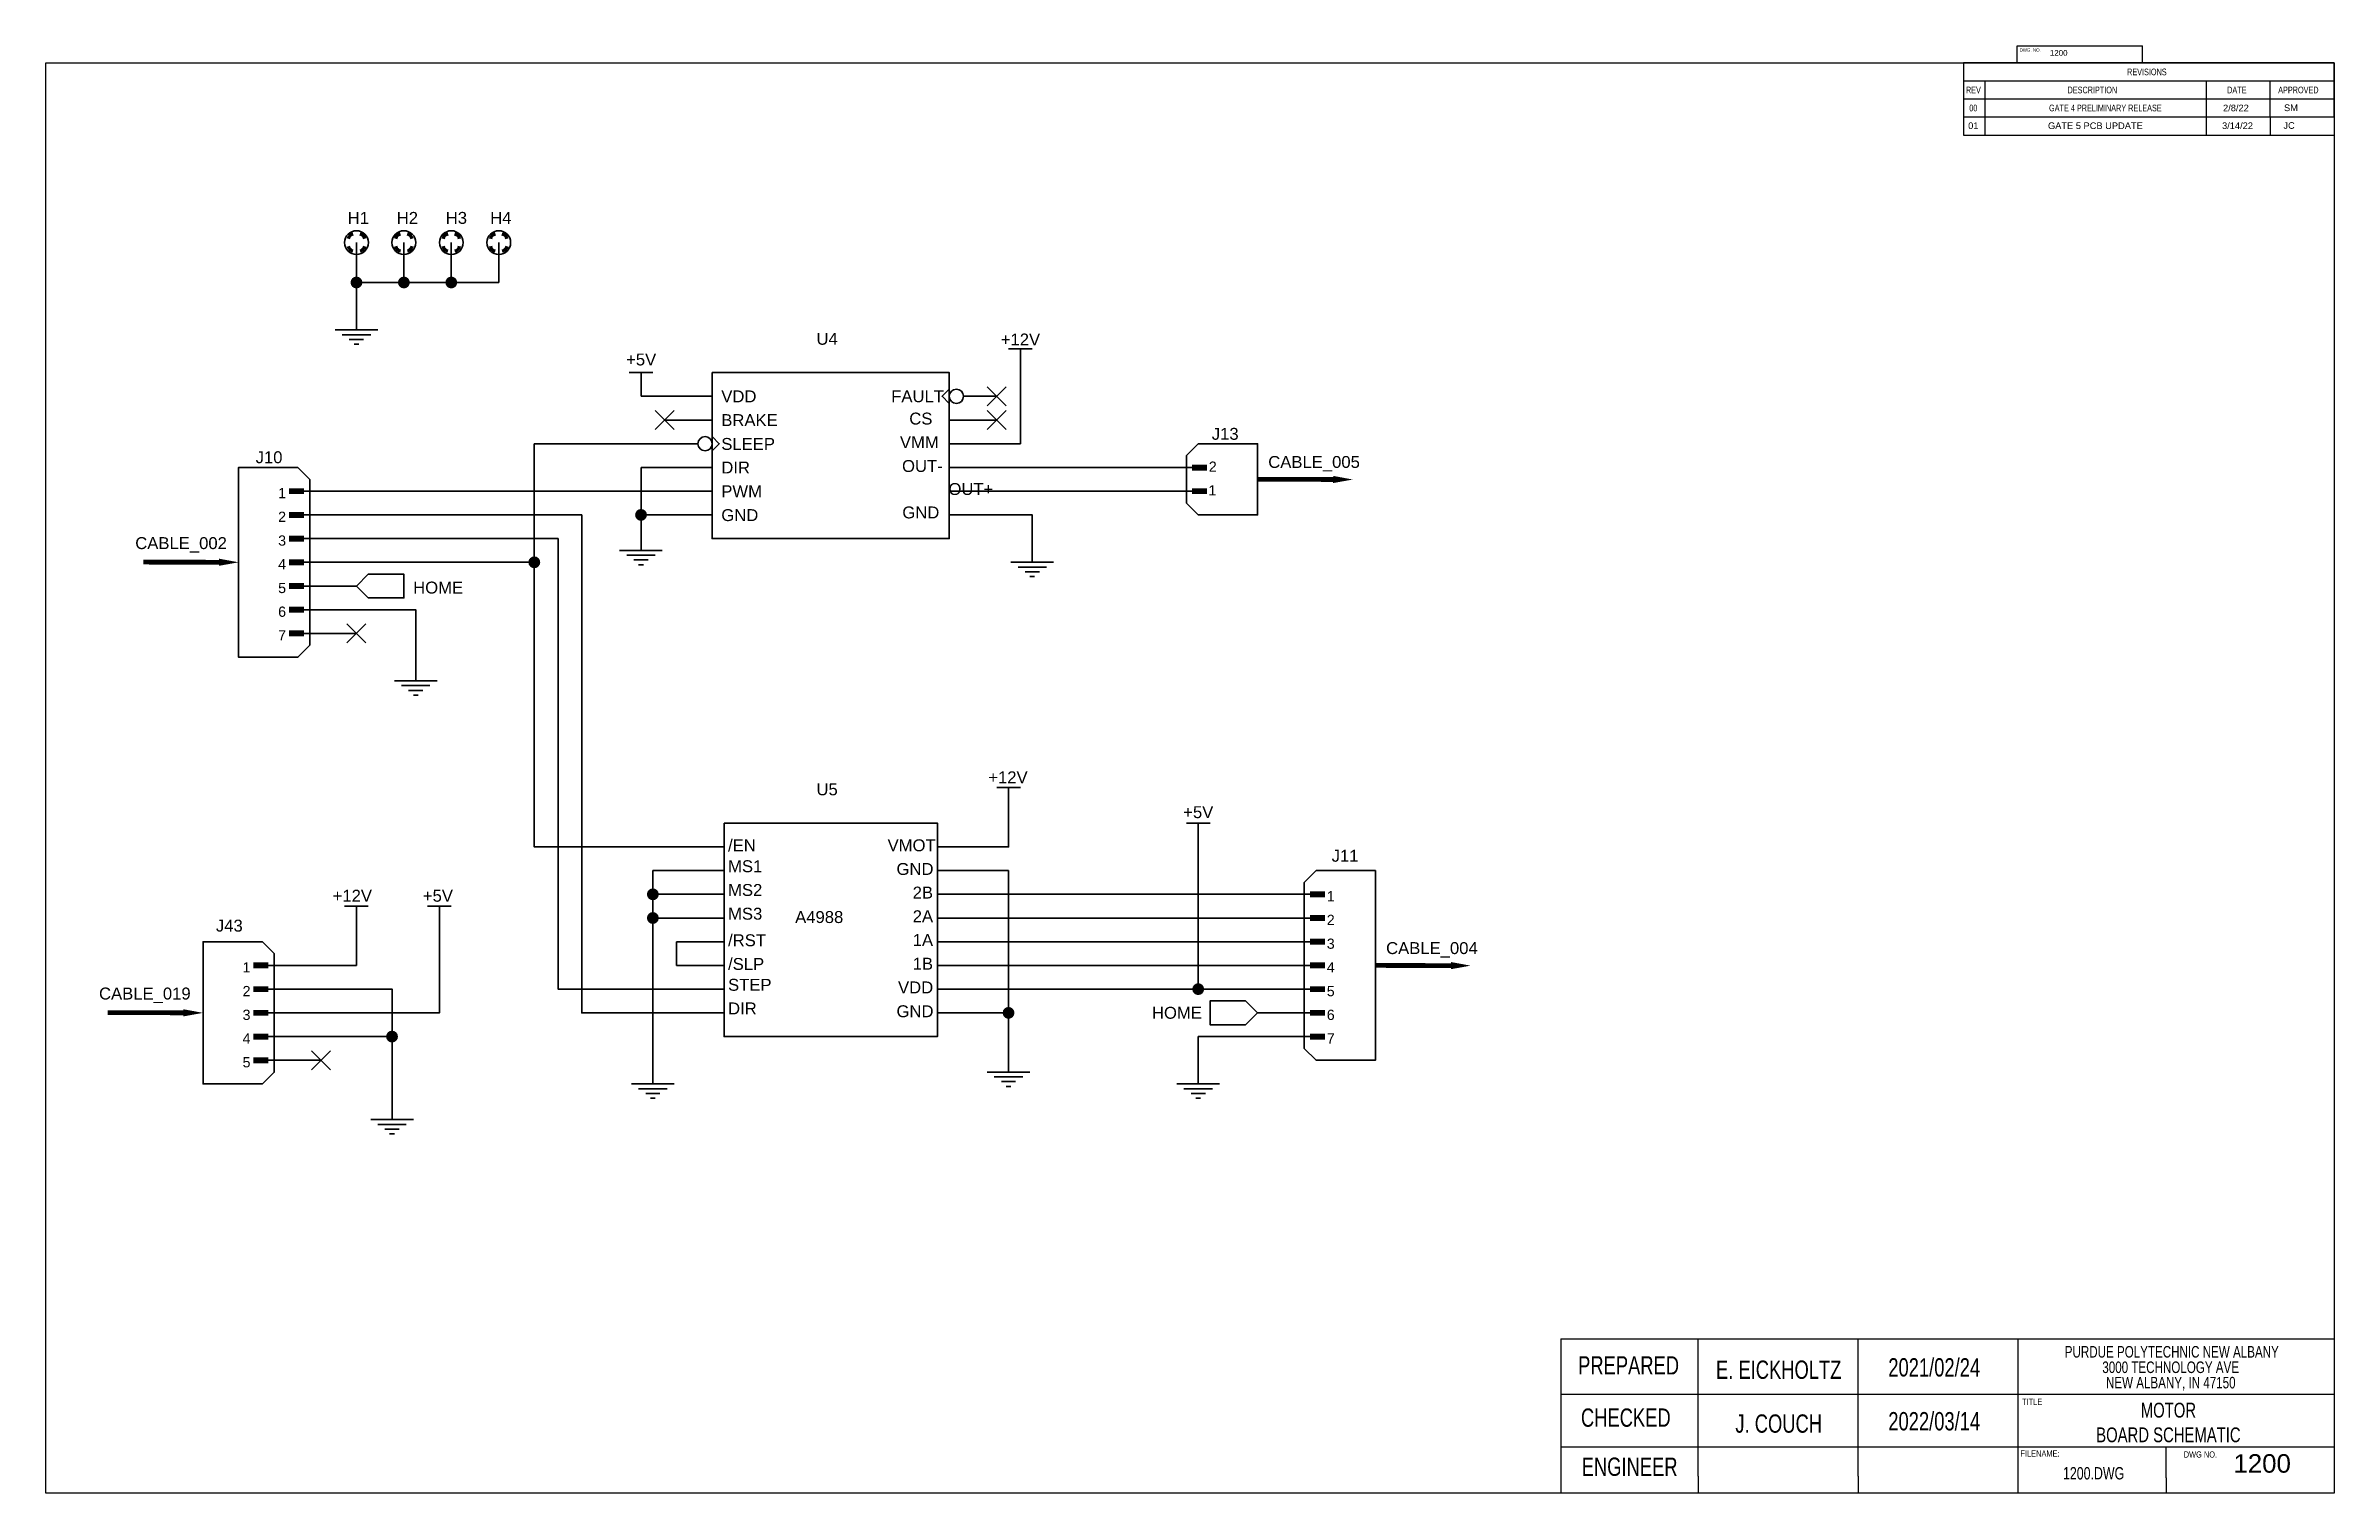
# Model space of a CAD drawing. Header units: inches. Extents: x 2.5 to 50.5, y 2.5 to 32.9.
import ezdxf

# ---------------------------------------------------------------- set-up
doc = ezdxf.new("R2010")
doc.units = ezdxf.units.IN
doc.header["$MEASUREMENT"] = 0
for name, color, linetype, true_color in [('PDF5_Text', 7, 'Continuous', 0xa44a4a), ('PDF7_Geometry', 7, 'Continuous', 0xa54949), ('PDF7_Solid Fills', 7, 'Continuous', 0xa54949), ('PDF7_Text', 7, 'Continuous', 0xa44a4a)]:
    doc.layers.add(name, color=color, linetype=linetype, true_color=true_color)
doc.layers.add('SLD-0', color=7, linetype='Continuous')
doc.styles.add('PDF Arial', font='arial.ttf')
doc.styles.add('SLDTEXTSTYLE0', font='TXT', dxfattribs={"width": 0.75})
doc.styles.get("Standard").update_dxf_attribs({"font": 'arial.ttf'})

# ---------------------------------------------------------------- blocks, each defined once
blk = doc.blocks.new('SW_NOTE_0_8')
at = {"layer": 'SLD-0', "color": 0, "char_height": 0.125, "attachment_point": 2, "style": 'SLDTEXTSTYLE0'}
for s, insert in [('PURDUE POLYTECHNIC NEW ALBANY', (1.434, 0.161)), ('3000 TECHNOLOGY AVE', (1.422, -0.006)), ('NEW ALBANY, IN 47150', (1.423, -0.172))]:
    blk.add_mtext(s, dxfattribs=dict(at, insert=insert))
blk = doc.blocks.new('SW_TABLEANNOTATION_0')
at = {"color": 0, "linetype": 'Continuous', "lineweight": 25}
for p, q in [((0, 0), (0, -0.338)), ((0, 0), (0.4, 0)), ((0, 0), (0, -1.015)), ((6.955, 0), (0, 0)), ((0.4, 0), (4.55, 0)), ((4.55, 0), (5.75, 0)), ((5.75, 0), (6.955, 0)), ((6.955, 0), (6.955, -0.338)), ((6.955, -1.015), (6.955, 0)), ((0, -0.338), (0, -0.677)), ((0, -0.338), (0.4, -0.338)), ((0.4, -0.338), (0.4, -0.677)), ((0.4, -0.338), (4.55, -0.338)), ((4.55, -0.338), (4.55, -0.677)), ((4.55, -0.338), (5.75, -0.338)), ((5.75, -0.338), (5.75, -0.677)), ((5.75, -0.338), (6.955, -0.338)), ((6.955, -0.338), (6.955, -0.677)), ((0, -0.677), (0.4, -0.677)), ((0, -0.677), (0, -1.015)), ((0, -0.677), (6.955, -0.677)), ((0.4, -0.677), (4.55, -0.677)), ((0.4, -0.677), (0.4, -1.015)), ((4.55, -0.677), (5.75, -0.677)), ((4.55, -0.677), (4.55, -1.015)), ((5.75, -0.677), (6.955, -0.677)), ((5.75, -0.677), (5.75, -1.015)), ((6.955, -0.677), (6.955, -1.015)), ((0, -1.015), (0.4, -1.015)), ((0, -1.015), (6.955, -1.015)), ((0.4, -1.015), (4.55, -1.015)), ((4.55, -1.015), (5.75, -1.015)), ((5.75, -1.015), (6.955, -1.015))]:
    blk.add_line(p, q, dxfattribs=at)
at = {"color": 0, "linetype": 'Continuous', "lineweight": 18, "char_height": 0.125, "attachment_point": 1, "style": 'SLDTEXTSTYLE0'}
for s, insert in [('REVISIONS', (3.069, -0.107)), ('REV', (0.046, -0.446)), ('00', (0.108, -0.784)), ('GATE 4 PRELIMINARY RELEASE', (1.605, -0.784)), ('DESCRIPTION', (1.952, -0.446)), ('DATE', (4.946, -0.446)), ('APPROVED', (5.904, -0.446))]:
    blk.add_mtext(s, dxfattribs=dict(at, insert=insert))

msp = doc.modelspace()

# ---------------------------------------------------------------- hatches: boundary and pattern name
at = {"layer": 'PDF7_Solid Fills', "true_color": 0xcc0000, "transparency": 33554559}
for points in [[(9.141, 27.893, 0.414), (9.017, 28.018), (9.017, 28.018, 0.414), (8.892, 27.893), (8.892, 27.893, 0.414), (9.017, 27.769), (9.017, 27.769, 0.414)], [(10.136, 27.893, 0.414), (10.011, 28.018), (10.011, 28.018, 0.414), (9.887, 27.893), (9.887, 27.893, 0.414), (10.011, 27.769), (10.011, 27.769, 0.414)], [(11.13, 27.893, 0.414), (11.006, 28.018), (11.006, 28.018, 0.414), (10.882, 27.893), (10.882, 27.893, 0.414), (11.006, 27.769), (11.006, 27.769, 0.414)], [(15.109, 23.019, 0.414), (14.985, 23.144), (14.985, 23.144, 0.414), (14.861, 23.019), (14.861, 23.019, 0.414), (14.985, 22.895), (14.985, 22.895, 0.414)], [(12.871, 22.025, 0.414), (12.747, 22.149), (12.747, 22.149, 0.414), (12.622, 22.025), (12.622, 22.025, 0.414), (12.747, 21.9), (12.747, 21.9, 0.414)], [(15.358, 15.062, 0.414), (15.234, 15.186), (15.234, 15.186, 0.414), (15.109, 15.062), (15.109, 15.062, 0.414), (15.234, 14.937), (15.234, 14.937, 0.414)], [(15.358, 14.564, 0.414), (15.234, 14.689), (15.234, 14.689, 0.414), (15.109, 14.564), (15.109, 14.564, 0.414), (15.234, 14.44), (15.234, 14.44, 0.414)], [(26.797, 13.072, 0.414), (26.673, 13.197), (26.673, 13.197, 0.414), (26.548, 13.072), (26.548, 13.072, 0.414), (26.673, 12.948), (26.673, 12.948, 0.414)], [(22.818, 12.575, 0.414), (22.694, 12.699), (22.694, 12.699, 0.414), (22.57, 12.575), (22.57, 12.575, 0.414), (22.694, 12.45), (22.694, 12.45, 0.414)], [(9.887, 12.077, 0.414), (9.763, 12.202), (9.763, 12.202, 0.414), (9.638, 12.077), (9.638, 12.077, 0.414), (9.763, 11.953), (9.763, 11.953, 0.414)]]:
    msp.add_hatch(color=12, dxfattribs=at).paths.add_polyline_path(points)

# ---------------------------------------------------------------- linework, layer by layer
for p, q in [((2.5, 2.5), (2.5, 32.5)), ((2.5, 32.5), (50.5, 32.5)), ((50.5, 32.5), (50.5, 2.5)), ((42.724, 31.365), (42.724, 30.986)), ((43.172, 31.365), (43.172, 30.986)), ((47.811, 31.365), (47.811, 30.986)), ((49.153, 31.365), (49.153, 30.986)), ((42.724, 30.986), (50.5, 30.986)), ((34.278, 5.735), (34.278, 2.5)), ((40.638, 5.735), (50.5, 5.735)), ((50.5, 2.5), (2.5, 2.5)), ((37.156, 2.857), (37.156, 2.5)), ((40.515, 2.857), (40.515, 2.5)), ((46.972, 2.824), (46.972, 2.5)), ((50.5, 2.5), (50.5, 2.5))]:
    msp.add_line(p, q)
at = {"layer": 'PDF5_Text', "color": 0, "const_width": 0.1}
for points in [[(27.916, 23.765), (29.09, 23.763)], [(29.09, 23.763), (29.503, 23.762)], [(4.546, 22.029), (5.72, 22.027)], [(5.72, 22.027), (6.133, 22.026)], [(30.388, 13.57), (31.561, 13.567)], [(31.561, 13.567), (31.974, 13.566)], [(3.8, 12.58), (4.974, 12.577)], [(4.974, 12.577), (5.387, 12.576)]]:
    msp.add_lwpolyline(points, dxfattribs=at)
at = {"layer": 'PDF5_Text', "color": 0}
for points in [[(29.503, 23.762, 0.15, 0, 0), (29.915, 23.761, 0, 0, 0)], [(6.133, 22.026, 0.15, 0, 0), (6.545, 22.025, 0, 0, 0)], [(31.974, 13.566, 0.15, 0, 0), (32.386, 13.565, 0, 0, 0)], [(5.387, 12.576, 0.15, 0, 0), (5.799, 12.575, 0, 0, 0)]]:
    msp.add_lwpolyline(points, format="xyseb", dxfattribs=at)
at = {"layer": 'PDF7_Geometry', "color": 96, "lineweight": 35, "true_color": 0x008700}
for p, q in [((12.001, 27.893), (9.017, 27.893)), ((14.985, 22.771), (14.985, 24.014)), ((22.694, 15.559), (22.694, 11.829))]:
    msp.add_line(p, q, dxfattribs=at)
at = {"layer": 'PDF7_Geometry', "lineweight": 35}
for points in [[(9.017, 28.242), (9.017, 28.731)], [(10.011, 28.242), (10.011, 28.731)], [(11.006, 28.242), (11.006, 28.731)], [(12.001, 28.242), (12.001, 28.731)], [(25.429, 24.014), (26.797, 24.014)], [(8.037, 23.517), (7.664, 23.517)], [(9.017, 23.517), (8.038, 23.517)], [(25.429, 23.517), (26.797, 23.517)], [(8.037, 23.019), (7.664, 23.019)], [(9.017, 23.019), (8.038, 23.019)], [(8.037, 22.522), (7.664, 22.522)], [(9.017, 22.522), (8.038, 22.522)], [(8.037, 22.025), (7.664, 22.025)], [(9.017, 22.025), (8.038, 22.025)], [(8.037, 21.527), (7.664, 21.527)], [(9.017, 21.527), (8.038, 21.527)], [(8.037, 21.03), (7.664, 21.03)], [(9.017, 21.03), (8.038, 21.03)], [(8.037, 20.533), (7.664, 20.533)], [(9.017, 20.533), (8.038, 20.533)], [(27.916, 15.062), (28.895, 15.062)], [(28.895, 15.062), (29.268, 15.062)], [(27.916, 14.564), (28.895, 14.564)], [(28.895, 14.564), (29.268, 14.564)], [(27.916, 14.067), (28.895, 14.067)], [(28.895, 14.067), (29.268, 14.067)], [(7.291, 13.57), (6.918, 13.57)], [(8.271, 13.57), (7.291, 13.57)], [(27.916, 13.57), (28.895, 13.57)], [(28.895, 13.57), (29.268, 13.57)], [(7.291, 13.072), (6.918, 13.072)], [(8.271, 13.072), (7.291, 13.072)], [(27.916, 13.072), (28.895, 13.072)], [(28.895, 13.072), (29.268, 13.072)], [(7.291, 12.575), (6.918, 12.575)], [(8.271, 12.575), (7.291, 12.575)], [(27.916, 12.575), (28.895, 12.575)], [(28.895, 12.575), (29.268, 12.575)], [(7.291, 12.077), (6.918, 12.077)], [(8.271, 12.077), (7.291, 12.077)], [(27.916, 12.077), (28.895, 12.077)], [(28.895, 12.077), (29.268, 12.077)], [(7.291, 11.58), (6.918, 11.58)], [(8.271, 11.58), (7.291, 11.58)]]:
    msp.add_lwpolyline(points, dxfattribs=at)
at = {"layer": 'PDF7_Geometry', "color": 96, "lineweight": 35, "true_color": 0x008700}
for points in [[(9.017, 27.396), (9.017, 28.242)], [(10.011, 28.242), (10.011, 27.893)], [(11.006, 28.242), (11.006, 27.893)], [(12.001, 28.242), (12.001, 27.893)], [(22.943, 26.003), (22.943, 24.511), (22.445, 24.511)], [(14.985, 25.506), (15.482, 25.506)], [(12.747, 24.511), (12.747, 16.056), (15.731, 16.056)], [(15.482, 24.511), (12.747, 24.511)], [(15.482, 24.014), (14.985, 24.014)], [(25.429, 24.014), (22.445, 24.014)], [(15.482, 23.517), (9.017, 23.517)], [(25.429, 23.517), (22.445, 23.517)], [(9.017, 23.019), (13.741, 23.019), (13.741, 12.575), (15.731, 12.575)], [(14.985, 23.019), (15.482, 23.019)], [(23.191, 22.522), (23.191, 23.019), (22.445, 23.019)], [(9.017, 22.522), (13.244, 22.522), (13.244, 13.072), (15.731, 13.072)], [(9.017, 22.025), (12.747, 22.025)], [(9.017, 21.03), (10.26, 21.03), (10.26, 20.035)], [(22.694, 16.802), (22.694, 16.056), (22.197, 16.056)], [(26.673, 13.072), (26.673, 16.056)], [(15.234, 11.58), (15.234, 15.559)], [(15.731, 15.559), (15.234, 15.559)], [(22.197, 15.559), (22.694, 15.559)], [(15.731, 15.062), (15.234, 15.062)], [(27.916, 15.062), (22.197, 15.062)], [(15.234, 14.564), (15.731, 14.564)], [(27.916, 14.564), (22.197, 14.564)], [(8.271, 13.57), (9.017, 13.57), (9.017, 14.316)], [(8.271, 12.575), (10.757, 12.575), (10.757, 14.316)], [(15.731, 14.067), (15.731, 13.57)], [(27.916, 14.067), (22.197, 14.067)], [(27.916, 13.57), (22.197, 13.57)], [(8.271, 13.072), (9.763, 13.072), (9.763, 10.834)], [(22.197, 13.072), (27.916, 13.072)], [(22.197, 12.575), (22.694, 12.575)], [(8.271, 12.077), (9.763, 12.077)], [(26.673, 11.58), (26.673, 12.077), (27.916, 12.077)]]:
    msp.add_lwpolyline(points, dxfattribs=at)
at = {"layer": 'PDF7_Geometry', "color": 7, "lineweight": 35}
for points in [[(9.017, 26.899), (9.017, 27.396)], [(8.569, 26.899), (9.464, 26.899)], [(8.718, 26.799), (9.315, 26.799)], [(8.867, 26.7), (9.166, 26.7)], [(8.967, 26.6), (9.066, 26.6)], [(22.694, 26.501), (23.191, 26.501)], [(22.943, 26.501), (22.943, 26.003)], [(14.736, 26.003), (15.234, 26.003)], [(14.985, 26.003), (14.985, 25.506)], [(14.985, 22.273), (14.985, 22.771)], [(14.537, 22.273), (15.432, 22.273)], [(14.686, 22.174), (15.283, 22.174)], [(23.191, 22.025), (23.191, 22.522)], [(14.836, 22.074), (15.134, 22.074)], [(14.935, 21.975), (15.035, 21.975)], [(22.744, 22.025), (23.639, 22.025)], [(22.893, 21.925), (23.49, 21.925)], [(23.042, 21.826), (23.34, 21.826)], [(23.142, 21.726), (23.241, 21.726)], [(10.26, 19.538), (10.26, 20.035)], [(9.812, 19.538), (10.708, 19.538)], [(9.962, 19.438), (10.558, 19.438)], [(10.111, 19.339), (10.409, 19.339)], [(10.21, 19.239), (10.31, 19.239)], [(22.445, 17.3), (22.943, 17.3)], [(22.694, 17.3), (22.694, 16.802)], [(26.424, 16.554), (26.921, 16.554)], [(26.673, 16.554), (26.673, 16.056)], [(8.768, 14.813), (9.265, 14.813)], [(9.017, 14.813), (9.017, 14.316)], [(10.509, 14.813), (11.006, 14.813)], [(10.757, 14.813), (10.757, 14.316)], [(15.234, 11.083), (15.234, 11.58)], [(22.694, 11.331), (22.694, 11.829)], [(26.673, 11.083), (26.673, 11.58)], [(14.786, 11.083), (15.681, 11.083)], [(22.246, 11.331), (23.142, 11.331)], [(22.395, 11.232), (22.992, 11.232)], [(22.545, 11.132), (22.843, 11.132)], [(26.225, 11.083), (27.12, 11.083)], [(9.763, 10.337), (9.763, 10.834)], [(14.935, 10.983), (15.532, 10.983)], [(15.084, 10.884), (15.383, 10.884)], [(15.184, 10.784), (15.283, 10.784)], [(22.644, 11.033), (22.744, 11.033)], [(26.374, 10.983), (26.971, 10.983)], [(26.524, 10.884), (26.822, 10.884)], [(26.623, 10.784), (26.722, 10.784)], [(9.315, 10.337), (10.21, 10.337)], [(9.464, 10.237), (10.061, 10.237)], [(9.613, 10.138), (9.912, 10.138)], [(9.713, 10.038), (9.812, 10.038)]]:
    msp.add_lwpolyline(points, dxfattribs=at)
for points in [[(16.477, 26.003), (21.451, 26.003), (21.451, 22.522), (16.477, 22.522)], [(16.726, 16.554), (21.202, 16.554), (21.202, 12.077), (16.726, 12.077)]]:
    msp.add_lwpolyline(points, close=True, dxfattribs=at)
at = {"layer": 'PDF7_Geometry', "color": 16, "lineweight": 35, "true_color": 0x870000}
for points in [[(15.482, 25.506), (16.477, 25.506)], [(21.451, 25.655), (21.301, 25.506), (21.451, 25.357)], [(22.445, 25.506), (21.749, 25.506)], [(15.482, 25.009), (16.477, 25.009)], [(22.445, 25.009), (21.451, 25.009)], [(15.482, 24.511), (16.179, 24.511)], [(16.477, 24.362), (16.626, 24.511), (16.477, 24.661)], [(22.445, 24.511), (21.451, 24.511)], [(15.482, 24.014), (16.477, 24.014)], [(22.445, 24.014), (21.451, 24.014)], [(15.482, 23.517), (16.477, 23.517)], [(22.445, 23.517), (21.451, 23.517)], [(15.482, 23.019), (16.477, 23.019)], [(22.445, 23.019), (21.451, 23.019)], [(15.731, 16.056), (16.726, 16.056)], [(22.197, 16.056), (21.202, 16.056)], [(15.731, 15.559), (16.726, 15.559)], [(22.197, 15.559), (21.202, 15.559)], [(15.731, 15.062), (16.726, 15.062)], [(22.197, 15.062), (21.202, 15.062)], [(15.731, 14.564), (16.726, 14.564)], [(22.197, 14.564), (21.202, 14.564)], [(15.731, 14.067), (16.726, 14.067)], [(22.197, 14.067), (21.202, 14.067)], [(15.731, 13.57), (16.726, 13.57)], [(22.197, 13.57), (21.202, 13.57)], [(15.731, 13.072), (16.726, 13.072)], [(22.197, 13.072), (21.202, 13.072)], [(15.731, 12.575), (16.726, 12.575)], [(22.197, 12.575), (21.202, 12.575)]]:
    msp.add_lwpolyline(points, dxfattribs=at)
at = {"layer": 'PDF7_Geometry', "color": 82, "lineweight": 35, "true_color": 0x33cc33}
for points in [[(22.246, 25.705), (22.644, 25.307)], [(22.644, 25.705), (22.246, 25.307)], [(15.283, 25.208), (15.681, 24.81)], [(15.681, 25.208), (15.283, 24.81)], [(22.246, 25.208), (22.644, 24.81)], [(22.644, 25.208), (22.246, 24.81)], [(8.818, 20.731), (9.216, 20.334)], [(9.216, 20.731), (8.818, 20.334)], [(8.072, 11.779), (8.469, 11.381)], [(8.469, 11.779), (8.072, 11.381)]]:
    msp.add_lwpolyline(points, dxfattribs=at)
at = {"layer": 'PDF7_Geometry', "lineweight": 35}
for points in [[(26.673, 23.019), (27.916, 23.019), (27.916, 24.511), (26.673, 24.511), (26.424, 24.263), (26.424, 23.268)], [(7.789, 24.014), (6.545, 24.014), (6.545, 20.035), (7.789, 20.035), (8.037, 20.284), (8.037, 23.765)], [(29.144, 15.559), (30.388, 15.559), (30.388, 11.58), (29.144, 11.58), (28.895, 11.829), (28.895, 15.31)], [(7.043, 14.067), (5.799, 14.067), (5.799, 11.083), (7.043, 11.083), (7.291, 11.331), (7.291, 13.818)]]:
    msp.add_lwpolyline(points, close=True, dxfattribs=at)
at = {"layer": 'PDF7_Geometry', "color": 5, "lineweight": 35}
for points in [[(9.017, 21.527), (9.265, 21.776), (10.011, 21.776), (10.011, 21.279), (9.265, 21.279)], [(27.916, 12.575), (27.667, 12.326), (26.921, 12.326), (26.921, 12.824), (27.667, 12.824)]]:
    msp.add_lwpolyline(points, close=True, dxfattribs=at)
at = {"layer": 'PDF7_Geometry', "lineweight": 35}
for centre in [(9.017, 28.73), (10.011, 28.73), (11.006, 28.73), (12.001, 28.73)]:
    msp.add_circle(centre, 0.249, dxfattribs=at)
at = {"layer": 'PDF7_Geometry', "color": 16, "lineweight": 35, "true_color": 0x870000}
for centre in [(21.6, 25.506), (16.328, 24.512)]:
    msp.add_circle(centre, 0.149, dxfattribs=at)
at = {"layer": 'PDF7_Geometry', "lineweight": 70}
for centre, radius, start, end in [((8.956, 28.792), 0.114, 96.9193, 172.9947), ((9.077, 28.792), 0.114, 6.9722, 82.9419), ((9.95, 28.792), 0.114, 96.9193, 172.9947), ((10.072, 28.792), 0.114, 6.9722, 82.9419), ((10.945, 28.792), 0.114, 96.9193, 172.9947), ((11.067, 28.792), 0.114, 6.9722, 82.9419), ((11.94, 28.792), 0.114, 96.9193, 172.9947), ((12.061, 28.792), 0.114, 6.9722, 82.9419), ((8.956, 28.67), 0.114, 187.0822, 263.0038), ((9.077, 28.671), 0.115, 277.1348, 352.9511), ((9.951, 28.67), 0.114, 187.0822, 263.0038), ((10.072, 28.671), 0.115, 277.1348, 352.9511), ((10.945, 28.67), 0.114, 187.0822, 263.0038), ((11.066, 28.671), 0.115, 277.1348, 352.9511), ((11.94, 28.67), 0.114, 187.0822, 263.0038), ((12.061, 28.671), 0.115, 277.1348, 352.9511)]:
    msp.add_arc(centre, radius, start, end, dxfattribs=at)
at = {"layer": 'PDF7_Solid Fills', "lineweight": 35, "transparency": 33554559}
for points in [[(26.543, 24.074), (26.857, 24.074), (26.543, 23.949), (26.857, 23.949)], [(26.543, 23.576), (26.857, 23.576), (26.543, 23.457), (26.857, 23.457)]]:
    msp.add_solid(points, dxfattribs=at)
at = {"layer": 'PDF7_Solid Fills', "lineweight": 0, "transparency": 33554559}
for points in [[(7.603, 23.579), (7.913, 23.579), (7.603, 23.455), (7.913, 23.455)], [(7.603, 23.082), (7.913, 23.082), (7.603, 22.957), (7.913, 22.957)], [(7.603, 22.584), (7.913, 22.584), (7.603, 22.46), (7.913, 22.46)], [(7.603, 22.087), (7.913, 22.087), (7.603, 21.962), (7.913, 21.962)], [(7.603, 21.589), (7.913, 21.589), (7.603, 21.465), (7.913, 21.465)], [(7.603, 21.092), (7.913, 21.092), (7.603, 20.968), (7.913, 20.968)], [(7.603, 20.595), (7.913, 20.595), (7.603, 20.47), (7.913, 20.47)], [(29.019, 15.124), (29.33, 15.124), (29.019, 14.999), (29.33, 14.999)], [(29.019, 14.626), (29.33, 14.626), (29.019, 14.502), (29.33, 14.502)], [(29.019, 14.129), (29.33, 14.129), (29.019, 14.005), (29.33, 14.005)], [(6.857, 13.632), (7.167, 13.632), (6.857, 13.507), (7.167, 13.507)], [(29.019, 13.632), (29.33, 13.632), (29.019, 13.507), (29.33, 13.507)], [(6.857, 13.134), (7.167, 13.134), (6.857, 13.01), (7.167, 13.01)], [(29.019, 13.134), (29.33, 13.134), (29.019, 13.01), (29.33, 13.01)], [(6.857, 12.637), (7.167, 12.637), (6.857, 12.513), (7.167, 12.513)], [(29.019, 12.637), (29.33, 12.637), (29.019, 12.513), (29.33, 12.513)], [(6.857, 12.14), (7.167, 12.14), (6.857, 12.015), (7.167, 12.015)], [(29.019, 12.14), (29.33, 12.14), (29.019, 12.015), (29.33, 12.015)], [(6.857, 11.642), (7.167, 11.642), (6.857, 11.518), (7.167, 11.518)]]:
    msp.add_solid(points, dxfattribs=at)
at = {"layer": 'SLD-0', "color": 7, "linetype": 'Continuous', "lineweight": 25}
for p, q in [((43.853, 32.5), (43.853, 32.858)), ((43.853, 32.858), (46.481, 32.858)), ((46.481, 32.5), (46.481, 32.858)), ((34.278, 5.735), (43.874, 5.735)), ((37.156, 2.857), (37.156, 5.735)), ((40.515, 2.857), (40.515, 5.735)), ((43.874, 2.5), (43.874, 5.735)), ((34.278, 4.581), (50.5, 4.581)), ((34.278, 3.471), (50.5, 3.471)), ((46.972, 2.824), (46.972, 3.471))]:
    msp.add_line(p, q, dxfattribs=at)

# ---------------------------------------------------------------- block references
at = {"color": 7, "linetype": 'Continuous', "lineweight": 18, "xscale": 1.118033988749895, "yscale": 1.118033988749895, "zscale": 1.118033988749895}
msp.add_blockref('SW_TABLEANNOTATION_0', (42.724, 32.5), dxfattribs=at)
at = {"layer": 'SLD-0', "xscale": 1.941207928188159, "yscale": 1.941207928188159, "zscale": 1.552966342550527}
msp.add_blockref('SW_NOTE_0_8', (44.309, 5.275), dxfattribs=at)

# ---------------------------------------------------------------- texts
at = {"attachment_point": 1}
for s, width, gutter_width, insert, char_height in [('1200', 1.61993, 0.534, (44.535, 32.769), 0.1195), ('01', 0.791, 3.481, (42.822, 31.251), 0.1392), ('GATE 5 PCB UPDATE', 2.36064, 3.481, (44.496, 31.251), 0.13925), ('3/14/22', 0.791, 3.481, (48.147, 31.251), 0.1392), ('2/8/22', 0.791, 3.481, (48.168, 31.624), 0.1392), ('JC', 0.791, 3.481, (49.434, 31.256), 0.1392), ('SM', 0.791, 3.481, (49.447, 31.627), 0.1392), ('1200', 1.89499, 0.625, (48.385, 3.319), 0.3882)]:
    msp.add_mtext_dynamic_manual_height_columns(s, width=width, gutter_width=gutter_width, heights=[0], dxfattribs=dict(at, insert=insert, char_height=char_height))
at = {"layer": 'PDF5_Text', "color": 0, "char_height": 0.25, "attachment_point": 7, "style": 'PDF Arial'}
for s, insert in [('CABLE_005', (28.141, 23.932)), ('CABLE_002', (4.377, 22.23)), ('CABLE_004', (30.613, 13.736)), ('CABLE_019', (3.617, 12.783))]:
    msp.add_mtext(s, dxfattribs=dict(at, insert=insert))
at = {"layer": 'PDF7_Text', "color": 7, "insert": (8.833, 29.12), "char_height": 0.25, "width": 4.26345, "attachment_point": 7, "style": 'PDF Arial'}
msp.add_mtext('H1      H2      H3     H4', dxfattribs=at)
at = {"layer": 'PDF7_Text', "color": 7, "attachment_point": 7, "style": 'PDF Arial'}
for s, insert, char_height in [('+5V', (14.673, 26.15), 0.25), ('U4', (18.665, 26.584), 0.25), ('+12V', (22.531, 26.573), 0.25), ('    VDD', (16.281, 25.38), 0.25), ('FAULT', (20.233, 25.379), 0.25), ('    BRAKE', (16.281, 24.882), 0.25), ('CS', (20.612, 24.911), 0.25), ('    SLEEP', (16.281, 24.379), 0.25), ('VMM ', (20.416, 24.42), 0.25), ('J13', (26.957, 24.591), 0.25), ('J10', (6.902, 24.1), 0.25), ('    DIR', (16.281, 23.888), 0.25), ('  OUT- ', (20.266, 23.916), 0.25), ('2', (26.894, 23.924), 0.214), ('1', (7.374, 23.37), 0.214), ('    PWM', (16.281, 23.39), 0.25), ('^I    OUT+ ', (20.045, 23.433), 0.25), ('1', (26.885, 23.426), 0.214), ('2', (7.374, 22.873), 0.214), ('    GND', (16.281, 22.886), 0.25), (' GND ', (20.369, 22.942), 0.25), ('3', (7.374, 22.371), 0.214), ('4', (7.374, 21.878), 0.214), ('HOME', (10.206, 21.366), 0.25), ('5', (7.374, 21.376), 0.214), ('6', (7.374, 20.879), 0.214), ('7', (7.374, 20.386), 0.214), ('U5', (18.665, 17.134), 0.25), ('+12V', (22.269, 17.39), 0.25), ('+5V', (26.358, 16.656), 0.25), ('   /EN', (16.52, 15.959), 0.25), ('  VMOT ', (19.963, 15.961), 0.25), ('J11', (29.471, 15.741), 0.25), ('   MS1', (16.52, 15.522), 0.25), (' GND ', (20.247, 15.464), 0.25), (' +12V           +5V', (8.42, 14.903), 0.25), ('   MS2', (16.52, 15.024), 0.25), ('2B ', (20.683, 14.973), 0.25), ('1', (29.369, 14.915), 0.214), ('J43', (6.069, 14.276), 0.25), ('   MS3', (16.52, 14.526), 0.25), ('A4988', (18.218, 14.456), 0.25), ('2A ', (20.684, 14.476), 0.25), ('2', (29.369, 14.418), 0.214), ('   /RST', (16.52, 13.969), 0.25), ('1A ', (20.684, 13.978), 0.25), ('3', (29.369, 13.916), 0.214), ('1', (6.628, 13.423), 0.214), ('   /SLP', (16.52, 13.472), 0.25), ('1B ', (20.683, 13.481), 0.25), ('4', (29.369, 13.423), 0.214), ('2', (6.628, 12.925), 0.214), ('   STEP', (16.52, 13.035), 0.25), (' VDD ', (20.279, 12.984), 0.25), ('5', (29.369, 12.921), 0.214), ('3', (6.628, 12.424), 0.214), ('   DIR', (16.52, 12.543), 0.25), (' GND ', (20.247, 12.48), 0.25), ('HOME', (25.702, 12.448), 0.25), ('6', (29.369, 12.424), 0.214), ('4', (6.628, 11.931), 0.214), ('7', (29.369, 11.931), 0.214), ('5', (6.628, 11.429), 0.214)]:
    msp.add_mtext(s, dxfattribs=dict(at, insert=insert, char_height=char_height))
at = {"layer": 'SLD-0', "style": 'SLDTEXTSTYLE0'}
for s, insert, char_height, attachment_point in [('DWG. NO.', (44.123, 32.807), 0.0746, 2), ('PREPARED', (35.699, 5.374), 0.3838, 2), ('TITLE', (44.164, 4.483), 0.1294, 2), ('MOTOR \\PBOARD SCHEMATIC', (47.022, 4.398), 0.31059, 2), ('CHECKED', (35.641, 4.278), 0.3838, 2), ('FILENAME:', (44.329, 3.397), 0.1294, 2), ('DWG NO.', (47.344, 3.377), 0.1294, 1), ('ENGINEER', (35.721, 3.248), 0.3838, 2), ('1200.DWG', (45.453, 3.048), 0.2588, 2)]:
    msp.add_mtext(s, dxfattribs=dict(at, insert=insert, char_height=char_height, attachment_point=attachment_point))
at = {"layer": 'SLD-0', "attachment_point": 2, "style": 'SLDTEXTSTYLE0'}
for s, insert, char_height, width in [('E. EICKHOLTZ', (38.848, 5.283), 0.38384, 3.43191), ('2021/02/24', (42.11, 5.332), 0.3838, 2.44698), ('J. COUCH', (38.848, 4.153), 0.3838, 3.43191), ('2022/03/14', (42.11, 4.202), 0.3838, 2.44698)]:
    msp.add_mtext(s, dxfattribs=dict(at, insert=insert, char_height=char_height, width=width))

doc.saveas('drawing.dxf')
